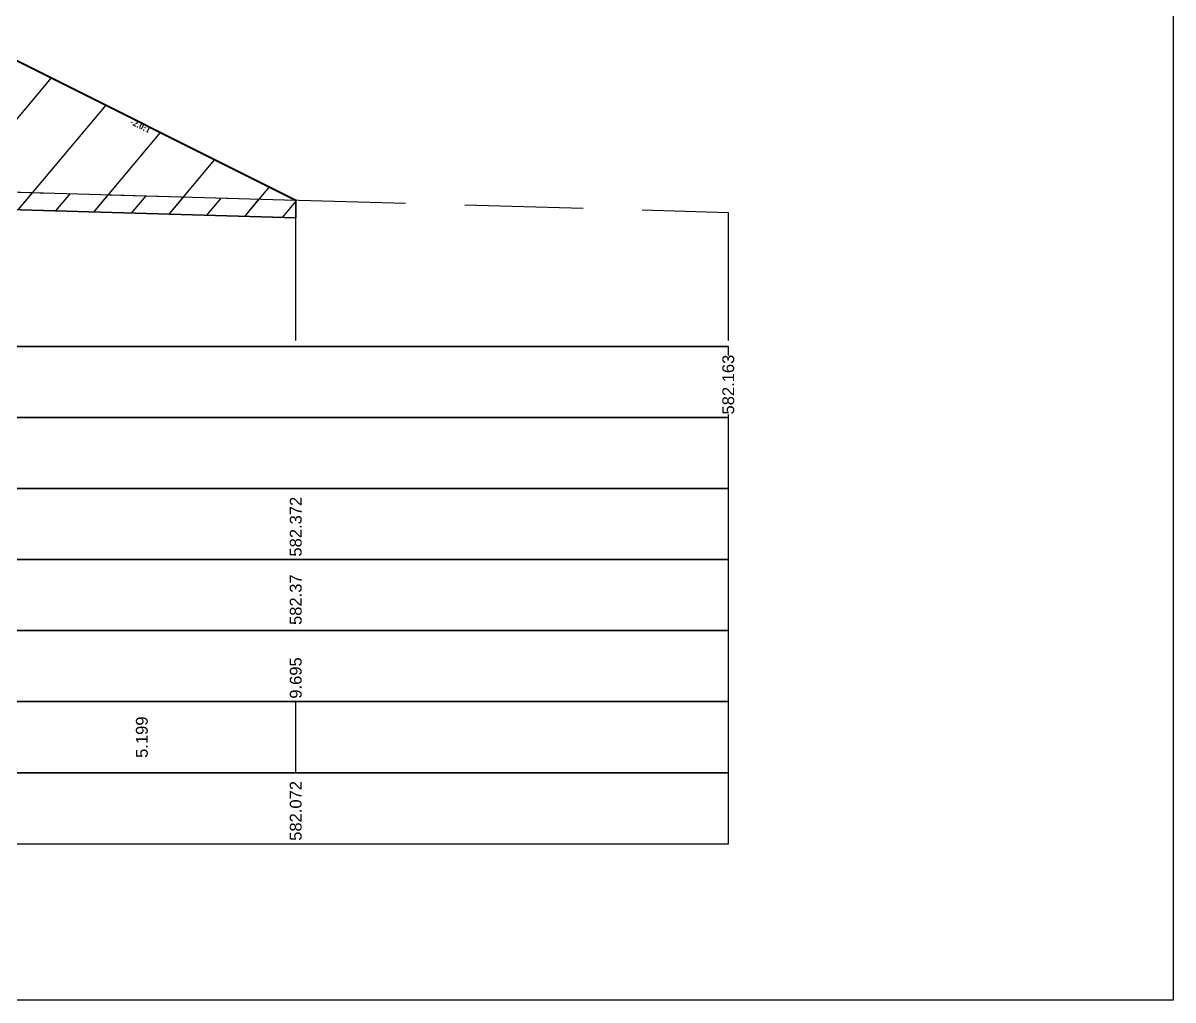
# Model space of a CAD drawing. Header units: millimetres. Extents: x 2762 to 3076, y 916 to 3305.
# Drawn here: x 2827.14 to 2846.56, y 2667.65 to 2684.15 of the extents above; entities that cross this region are included whole.
import ezdxf

# ---------------------------------------------------------------- set-up
doc = ezdxf.new("R2010")
doc.units = ezdxf.units.MM
doc.header["$LTSCALE"] = 2
doc.linetypes.add('CACHE', pattern=[9.525, 6.35, -3.175])
doc.linetypes.add('DASHED', pattern=[0.75, 0.5, -0.25])
doc.layers.add('C-ROAD-CORR', color=5, linetype='Continuous')
doc.layers.add('C-ROAD-SCTN', color=7, linetype='Continuous')
doc.styles.add('C3D_Etiquette', font='romans.shx')
doc.styles.add('C3D_Profil_Travers', font='romans.shx')

msp = doc.modelspace()

# ---------------------------------------------------------------- hatches: boundary and pattern name
at = {"linetype": 'Continuous', "lineweight": -3}
h = msp.add_hatch(dxfattribs=at)
h.set_pattern_fill('_U', color=3, angle=50, style=0, pattern_type=0)
h.set_pattern_definition([(50, (2810.2056, 2681.1253), (-0.766044, 0.642788), [])])
h.paths.add_polyline_path([(2810.206, 2681.125), (2810.445, 2681.364), (2811.945, 2681.424), (2816.158, 2683.531), (2824.155, 2683.851), (2826.551, 2683.755), (2831.75, 2681.156), (2831.75, 2680.856), (2822.608, 2681.117), (2822.431, 2681.119), (2822.268, 2681.122), (2818.702, 2681.121)])
h.paths.add_polyline_path([(2808.632, 2681.126), (2808.632, 2681.426), (2808.645, 2681.376), (2808.945, 2681.364), (2809.184, 2681.126)])
h = msp.add_hatch(dxfattribs=at)
h.set_pattern_fill('_U', color=150, scale=0.5, angle=50, style=0, pattern_type=0)
h.set_pattern_definition([(50, (2810.2056, 2681.1253), (-0.383022, 0.321394), [])])
h.paths.add_polyline_path([(2810.206, 2681.125), (2810.445, 2681.364), (2811.945, 2681.424), (2818.702, 2681.421), (2822.268, 2681.422), (2822.431, 2681.419), (2822.608, 2681.417), (2831.75, 2681.156), (2831.75, 2680.856), (2822.608, 2681.117), (2822.431, 2681.119), (2822.268, 2681.122), (2818.702, 2681.121)])
h.paths.add_polyline_path([(2808.632, 2681.426), (2811.945, 2681.424), (2810.445, 2681.364), (2810.206, 2681.125), (2809.184, 2681.126), (2808.945, 2681.364), (2808.645, 2681.376)])
h.paths.add_polyline_path([(2808.632, 2681.126), (2808.632, 2681.426), (2808.645, 2681.376), (2808.945, 2681.364), (2809.184, 2681.126)])

# ---------------------------------------------------------------- linework, layer by layer
at = {"color": 253, "linetype": 'Continuous', "lineweight": -3}
for p, q in [((2826.551, 2683.755), (2831.75, 2681.156)), ((2822.608, 2681.417), (2831.75, 2681.156)), ((2831.75, 2680.856), (2822.608, 2681.117)), ((2831.75, 2680.856), (2822.608, 2681.117)), ((2831.75, 2681.156), (2831.75, 2680.856)), ((2831.75, 2681.156), (2831.75, 2680.856))]:
    msp.add_line(p, q, dxfattribs=at)
at = {"color": 105, "linetype": 'DASHED', "lineweight": -3, "ltscale": 2}
msp.add_line((2822.608, 2681.417), (2839.055, 2680.947), dxfattribs=at)
at = {"color": 6, "linetype": 'Continuous', "lineweight": -3}
msp.add_line((2822.608, 2681.117), (2831.75, 2680.856), dxfattribs=at)
at = {"color": 8, "linetype": 'CACHE', "lineweight": -3}
msp.add_line((2831.75, 2678.784), (2831.75, 2681.156), dxfattribs=at)
at = {"color": 98, "linetype": 'CACHE', "lineweight": -3}
msp.add_line((2839.055, 2680.947), (2839.055, 2678.784), dxfattribs=at)
at = {"color": 7, "linetype": 'Continuous', "lineweight": -3}
for p, q in [((2805.054, 2678.684), (2839.056, 2678.684)), ((2831.75, 2671.484), (2831.75, 2672.684))]:
    msp.add_line(p, q, dxfattribs=at)
for points in [[(2805.054, 2677.484), (2839.056, 2677.484), (2839.056, 2678.684), (2805.054, 2678.684)], [(2805.054, 2676.284), (2839.056, 2676.284), (2839.056, 2677.484), (2805.054, 2677.484)], [(2805.054, 2675.084), (2839.056, 2675.084), (2839.056, 2676.284), (2805.054, 2676.284)], [(2805.054, 2673.884), (2839.056, 2673.884), (2839.056, 2675.084), (2805.054, 2675.084)], [(2805.054, 2672.684), (2839.056, 2672.684), (2839.056, 2673.884), (2805.054, 2673.884)], [(2805.054, 2671.484), (2839.056, 2671.484), (2839.056, 2672.684), (2805.054, 2672.684)], [(2805.054, 2670.284), (2839.056, 2670.284), (2839.056, 2671.484), (2805.054, 2671.484)]]:
    msp.add_3dface(points, dxfattribs=at)
at = {"layer": 'C-ROAD-CORR', "color": 1, "linetype": 'Continuous', "lineweight": 40}
msp.add_line((2826.551, 2683.755), (2831.75, 2681.156), dxfattribs=at)
at = {"layer": 'C-ROAD-SCTN', "color": 154, "linetype": 'Continuous', "lineweight": -3}
msp.add_line((2826.551, 2683.755), (2831.75, 2681.156), dxfattribs=at)
at = {"layer": 'C-ROAD-SCTN', "color": 1, "linetype": 'Continuous', "lineweight": -3}
msp.add_line((2826.551, 2683.755), (2831.75, 2681.156), dxfattribs=at)

# ---------------------------------------------------------------- texts
at = {"color": 7, "linetype": 'Continuous', "lineweight": -3, "insert": (2829.149, 2682.452), "char_height": 0.1, "width": 0.34598, "attachment_point": 2, "rotation": 333.4349, "style": 'C3D_Etiquette'}
msp.add_mtext('{\\fTimes New Roman|b1|i0|c0|p18;-2.0:1}', dxfattribs=at)
at = {"color": 7, "linetype": 'Continuous', "lineweight": -3, "char_height": 0.2, "rotation": 90, "style": 'C3D_Profil_Travers'}
for s, insert, attachment_point in [('{\\fArial|b0|i0|c0|p34;582.37}', (2831.75, 2673.979), 4), ('{\\fArial|b0|i0|c0|p34;5.199}', (2829.151, 2672.084), 5)]:
    msp.add_mtext(s, dxfattribs=dict(at, insert=insert, attachment_point=attachment_point))

# ---------------------------------------------------------------- next in the draw order: texts
at = {"color": 7, "linetype": 'Continuous', "lineweight": -3, "char_height": 0.2, "attachment_point": 4, "rotation": 90, "style": 'C3D_Profil_Travers', "bg_fill": 3, "box_fill_scale": 1.000375, "bg_fill_color": 256, "bg_fill_true_color": 13158600, "bg_fill_transparency": 0}
for s, insert, width in [('{\\fArial|b0|i0|c0|p34;582.163}', (2839.055, 2677.534), 0.99553), ('{\\fArial|b0|i0|c0|p34;582.372}', (2831.75, 2675.134), 0.99347), ('{\\fArial|b0|i0|c0|p34;\\C256;9.695}', (2831.75, 2672.734), 0.68316), ('{\\fArial|b0|i0|c0|p34;582.072}', (2831.75, 2670.334), 0.99347)]:
    msp.add_mtext(s, dxfattribs=dict(at, insert=insert, width=width))

# ---------------------------------------------------------------- next in the draw order: linework, layer by layer
msp.add_lwpolyline([(2797.565, 2697.145), (2846.565, 2697.145), (2846.565, 2667.645), (2797.565, 2667.645)], close=True)

doc.saveas('drawing.dxf')
